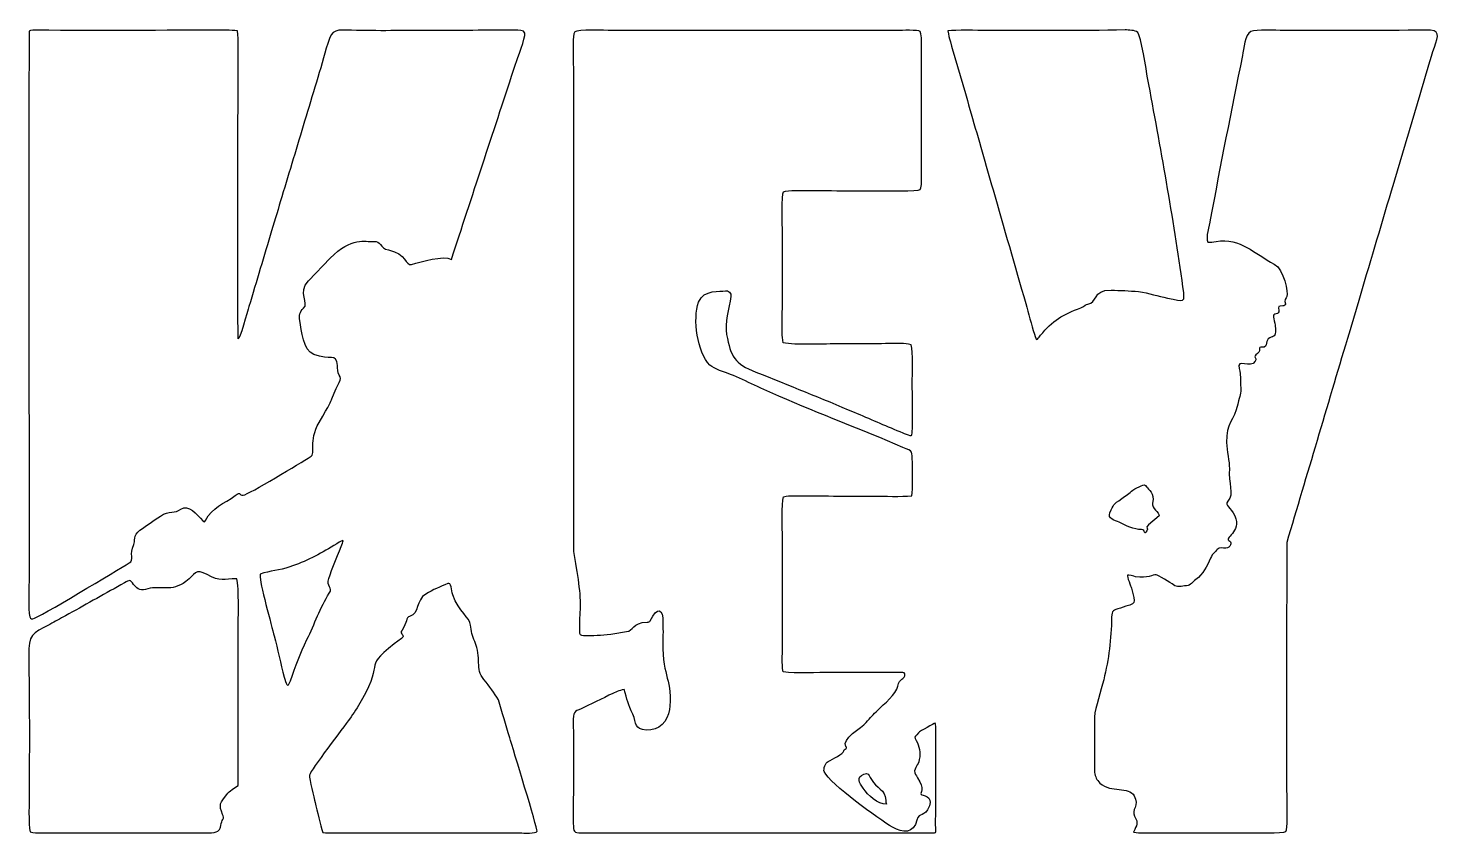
# Model space of a CAD drawing. Header units: centimetres. Extents: x -4.92 to -1.62, y 5.11 to 7.23.
# Drawn here: x -3.126 to -1.62, y 5.133 to 5.992 of the extents above; entities that cross this region are included whole.
import ezdxf

# ---------------------------------------------------------------- set-up
doc = ezdxf.new("R2010")
doc.units = ezdxf.units.CM
doc.header["$MEASUREMENT"] = 0
doc.layers.add('layer 1', color=7, linetype='Continuous')

msp = doc.modelspace()

# ---------------------------------------------------------------- linework, layer by layer
at = {"layer": 'layer 1', "color": 250}
for points, knots in [([(-2.67465, 5.74612), (-2.6833, 5.75067), (-2.70599, 5.74346), (-2.71707, 5.74073), (-2.71707, 5.74073), (-2.72344, 5.73916), (-2.72273, 5.75237), (-2.74149, 5.75611), (-2.74149, 5.75611), (-2.75173, 5.75815), (-2.74914, 5.76622), (-2.7577, 5.76528), (-2.7577, 5.76528), (-2.76644, 5.76432), (-2.78061, 5.77073), (-2.80401, 5.74739), (-2.80401, 5.74739), (-2.80401, 5.74739), (-2.82692, 5.72332), (-2.82692, 5.72332), (-2.82692, 5.72332), (-2.83911, 5.71082), (-2.82563, 5.699), (-2.83218, 5.69392), (-2.83218, 5.69392), (-2.83664, 5.69046), (-2.83705, 5.68591), (-2.83612, 5.6809), (-2.83612, 5.6809), (-2.83414, 5.67022), (-2.83286, 5.64918), (-2.82124, 5.64467), (-2.82124, 5.64467), (-2.80333, 5.63773), (-2.79752, 5.64705), (-2.79609, 5.63302), (-2.79609, 5.63302), (-2.79579, 5.63016), (-2.79629, 5.62532), (-2.79438, 5.6228), (-2.79438, 5.6228), (-2.7903, 5.61745), (-2.79566, 5.61567), (-2.80206, 5.5976), (-2.80206, 5.5976), (-2.80341, 5.59378), (-2.80369, 5.59244), (-2.81557, 5.57228), (-2.81557, 5.57228), (-2.82774, 5.55162), (-2.81795, 5.53978), (-2.82511, 5.53549), (-2.82511, 5.53549), (-2.83486, 5.52973), (-2.89065, 5.49528), (-2.89659, 5.4947), (-2.89659, 5.4947), (-2.90161, 5.49422), (-2.8981, 5.49959), (-2.90493, 5.49454), (-2.90493, 5.49454), (-2.91728, 5.48542), (-2.92939, 5.48167), (-2.93673, 5.46782), (-2.93673, 5.46782), (-2.93773, 5.46575), (-2.93807, 5.46598), (-2.93964, 5.46752), (-2.93964, 5.46752), (-2.94631, 5.47455), (-2.95486, 5.4856), (-2.96289, 5.47969), (-2.96289, 5.47969), (-2.9696, 5.47477), (-2.97519, 5.47901), (-2.98486, 5.47247), (-2.98486, 5.47247), (-2.99214, 5.46756), (-2.99935, 5.46252), (-3.00655, 5.45749), (-3.00655, 5.45749), (-3.0142, 5.45216), (-3.01156, 5.44528), (-3.01307, 5.44222), (-3.01307, 5.44222), (-3.01848, 5.43122), (-3.01216, 5.42596), (-3.01813, 5.42244), (-3.01813, 5.42244), (-3.02989, 5.4155), (-3.11589, 5.36338), (-3.12065, 5.36279), (-3.12065, 5.36279), (-3.12529, 5.36221), (-3.12479, 5.37033), (-3.12491, 5.37321), (-3.12491, 5.37321), (-3.12541, 5.38555), (-3.1247, 5.40007), (-3.1247, 5.41278), (-3.1247, 5.41278), (-3.1247, 5.46433), (-3.12547, 5.98718), (-3.12454, 5.98929), (-3.12454, 5.98929), (-3.12372, 5.99118), (-3.11824, 5.9903), (-3.11647, 5.9903), (-3.11647, 5.9903), (-3.0491, 5.99019), (-2.98177, 5.99029), (-2.91441, 5.99032), (-2.91441, 5.99032), (-2.91019, 5.99032), (-2.90665, 5.9901), (-2.90246, 5.98966), (-2.90246, 5.98966), (-2.90122, 5.98087), (-2.90197, 5.96211), (-2.90197, 5.9523), (-2.90197, 5.9523), (-2.90197, 5.92489), (-2.90287, 5.66403), (-2.90173, 5.66139), (-2.90173, 5.66139), (-2.90076, 5.65915), (-2.89179, 5.69122), (-2.89041, 5.69578), (-2.89041, 5.69578), (-2.88229, 5.72273), (-2.87432, 5.74972), (-2.86621, 5.77668), (-2.86621, 5.77668), (-2.86257, 5.78877), (-2.85894, 5.80085), (-2.8553, 5.81293), (-2.8553, 5.81293), (-2.84722, 5.83978), (-2.83913, 5.86663), (-2.83105, 5.89349), (-2.83105, 5.89349), (-2.82274, 5.92111), (-2.81427, 5.94863), (-2.80646, 5.9764), (-2.80646, 5.9764), (-2.80193, 5.9925), (-2.79662, 5.99071), (-2.78109, 5.99029), (-2.78109, 5.99029), (-2.75368, 5.98954), (-2.72469, 5.99015), (-2.69711, 5.99015), (-2.69711, 5.99015), (-2.66691, 5.99015), (-2.63673, 5.99038), (-2.60655, 5.99044), (-2.60655, 5.99044), (-2.6038, 5.99045), (-2.59685, 5.99089), (-2.59635, 5.98719), (-2.59635, 5.98719), (-2.59568, 5.98218), (-2.60413, 5.96048), (-2.60621, 5.95415), (-2.60621, 5.95415), (-2.62839, 5.88681), (-2.65052, 5.81946), (-2.67267, 5.75212), (-2.67267, 5.75212), (-2.67267, 5.75212), (-2.67465, 5.74612), (-2.67465, 5.74612)], [0, 0, 0, 0, 0.0227273, 0.0227273, 0.0227273, 0.0227273, 0.0454545, 0.0454545, 0.0454545, 0.0454545, 0.0681818, 0.0681818, 0.0681818, 0.0681818, 0.0909091, 0.0909091, 0.0909091, 0.0909091, 0.1136364, 0.1136364, 0.1136364, 0.1136364, 0.1363636, 0.1363636, 0.1363636, 0.1363636, 0.1590909, 0.1590909, 0.1590909, 0.1590909, 0.1818182, 0.1818182, 0.1818182, 0.1818182, 0.2045455, 0.2045455, 0.2045455, 0.2045455, 0.2272727, 0.2272727, 0.2272727, 0.2272727, 0.25, 0.25, 0.25, 0.25, 0.2727273, 0.2727273, 0.2727273, 0.2727273, 0.2954545, 0.2954545, 0.2954545, 0.2954545, 0.3181818, 0.3181818, 0.3181818, 0.3181818, 0.3409091, 0.3409091, 0.3409091, 0.3409091, 0.3636364, 0.3636364, 0.3636364, 0.3636364, 0.3863636, 0.3863636, 0.3863636, 0.3863636, 0.4090909, 0.4090909, 0.4090909, 0.4090909, 0.4318182, 0.4318182, 0.4318182, 0.4318182, 0.4545455, 0.4545455, 0.4545455, 0.4545455, 0.4772727, 0.4772727, 0.4772727, 0.4772727, 0.5, 0.5, 0.5, 0.5, 0.5227273, 0.5227273, 0.5227273, 0.5227273, 0.5454545, 0.5454545, 0.5454545, 0.5454545, 0.5681818, 0.5681818, 0.5681818, 0.5681818, 0.5909091, 0.5909091, 0.5909091, 0.5909091, 0.6136364, 0.6136364, 0.6136364, 0.6136364, 0.6363636, 0.6363636, 0.6363636, 0.6363636, 0.6590909, 0.6590909, 0.6590909, 0.6590909, 0.6818182, 0.6818182, 0.6818182, 0.6818182, 0.7045455, 0.7045455, 0.7045455, 0.7045455, 0.7272727, 0.7272727, 0.7272727, 0.7272727, 0.75, 0.75, 0.75, 0.75, 0.7727273, 0.7727273, 0.7727273, 0.7727273, 0.7954545, 0.7954545, 0.7954545, 0.7954545, 0.8181818, 0.8181818, 0.8181818, 0.8181818, 0.8409091, 0.8409091, 0.8409091, 0.8409091, 0.8636364, 0.8636364, 0.8636364, 0.8636364, 0.8863636, 0.8863636, 0.8863636, 0.8863636, 0.9090909, 0.9090909, 0.9090909, 0.9090909, 0.9318182, 0.9318182, 0.9318182, 0.9318182, 0.9545455, 0.9545455, 0.9545455, 0.9545455, 1, 1, 1, 1]), ([(-2.35007, 5.62599), (-2.37297, 5.63496), (-2.37682, 5.64246), (-2.38123, 5.66588), (-2.38123, 5.66588), (-2.38353, 5.67831), (-2.37896, 5.69379), (-2.37663, 5.70641), (-2.37663, 5.70641), (-2.37603, 5.70967), (-2.37925, 5.7133), (-2.38247, 5.71264), (-2.38247, 5.71264), (-2.38812, 5.71147), (-2.40542, 5.7146), (-2.41105, 5.70054), (-2.41105, 5.70054), (-2.41751, 5.68255), (-2.41275, 5.64722), (-2.39895, 5.6333), (-2.39895, 5.6333), (-2.39471, 5.62902), (-2.38332, 5.62604), (-2.37722, 5.62352), (-2.37722, 5.62352), (-2.36011, 5.61645), (-2.34271, 5.60759), (-2.32541, 5.60013), (-2.32541, 5.60013), (-2.28162, 5.5813), (-2.23708, 5.56437), (-2.19325, 5.54573), (-2.19325, 5.54573), (-2.18239, 5.54112), (-2.18348, 5.54194), (-2.18321, 5.52966), (-2.18321, 5.52966), (-2.18303, 5.52181), (-2.18241, 5.5011), (-2.18387, 5.49419), (-2.18387, 5.49419), (-2.19526, 5.493), (-2.21319, 5.49365), (-2.22521, 5.49365), (-2.22521, 5.49365), (-2.25329, 5.49366), (-2.28132, 5.49398), (-2.30937, 5.49411), (-2.30937, 5.49411), (-2.31385, 5.49413), (-2.31639, 5.494), (-2.32073, 5.49288), (-2.32073, 5.49288), (-2.32269, 5.48581), (-2.32172, 5.45868), (-2.32172, 5.44949), (-2.32172, 5.44949), (-2.32172, 5.40656), (-2.32136, 5.36332), (-2.32184, 5.32043), (-2.32184, 5.32043), (-2.3219, 5.31527), (-2.32192, 5.31157), (-2.32104, 5.30644), (-2.32104, 5.30644), (-2.30698, 5.30441), (-2.2846, 5.30575), (-2.26949, 5.30575), (-2.26949, 5.30575), (-2.24467, 5.30575), (-2.21973, 5.30594), (-2.19493, 5.30579), (-2.19493, 5.30579), (-2.19232, 5.30578), (-2.19093, 5.30549), (-2.19139, 5.3022), (-2.19139, 5.3022), (-2.19198, 5.29789), (-2.1967, 5.3002), (-2.1987, 5.29122), (-2.1987, 5.29122), (-2.20061, 5.28266), (-2.21349, 5.27185), (-2.22002, 5.2657), (-2.22002, 5.2657), (-2.22554, 5.2605), (-2.22776, 5.25774), (-2.23259, 5.25228), (-2.23259, 5.25228), (-2.23719, 5.24708), (-2.25932, 5.23459), (-2.25416, 5.22688), (-2.25416, 5.22688), (-2.25359, 5.22602), (-2.25352, 5.22632), (-2.2533, 5.22528), (-2.2533, 5.22528), (-2.25357, 5.22412), (-2.25656, 5.22422), (-2.2564, 5.22204), (-2.2564, 5.22204), (-2.25618, 5.21908), (-2.26849, 5.21339), (-2.273, 5.21092), (-2.273, 5.21092), (-2.27571, 5.20944), (-2.27836, 5.20296), (-2.2772, 5.20011), (-2.2772, 5.20011), (-2.27073, 5.18662), (-2.21896, 5.14926), (-2.20425, 5.14073), (-2.20425, 5.14073), (-2.19334, 5.1344), (-2.18185, 5.1339), (-2.17838, 5.14816), (-2.17838, 5.14816), (-2.17606, 5.15768), (-2.17031, 5.15037), (-2.16501, 5.1635), (-2.16501, 5.1635), (-2.16075, 5.17403), (-2.17319, 5.17491), (-2.17387, 5.17575), (-2.17387, 5.17575), (-2.1755, 5.17779), (-2.16925, 5.18112), (-2.17769, 5.19358), (-2.17769, 5.19358), (-2.17951, 5.19625), (-2.18096, 5.19763), (-2.18094, 5.2009), (-2.18094, 5.2009), (-2.17952, 5.20628), (-2.17624, 5.20709), (-2.17541, 5.21586), (-2.17541, 5.21586), (-2.17479, 5.22242), (-2.17666, 5.22982), (-2.18028, 5.23532), (-2.18028, 5.23532), (-2.1817, 5.23748), (-2.17909, 5.2377), (-2.17653, 5.24144), (-2.17653, 5.24144), (-2.17538, 5.24312), (-2.1596, 5.25176), (-2.15907, 5.25161), (-2.15907, 5.25161), (-2.15769, 5.25122), (-2.15824, 5.22801), (-2.15823, 5.22586), (-2.15823, 5.22586), (-2.1582, 5.19848), (-2.15821, 5.1707), (-2.15843, 5.14333), (-2.15843, 5.14333), (-2.15852, 5.13273), (-2.15631, 5.13505), (-2.16681, 5.13487), (-2.16681, 5.13487), (-2.19374, 5.13443), (-2.22164, 5.13492), (-2.2487, 5.13492), (-2.2487, 5.13492), (-2.34438, 5.13492), (-2.44007, 5.13466), (-2.53574, 5.13466), (-2.53574, 5.13466), (-2.54437, 5.13466), (-2.54431, 5.13613), (-2.54468, 5.14467), (-2.54468, 5.14467), (-2.54526, 5.15782), (-2.54445, 5.17366), (-2.54446, 5.18725), (-2.54446, 5.18725), (-2.54447, 5.21019), (-2.54454, 5.23313), (-2.54468, 5.25607), (-2.54468, 5.25607), (-2.54473, 5.26513), (-2.54225, 5.26424), (-2.53342, 5.26831), (-2.53342, 5.26831), (-2.52188, 5.27364), (-2.50941, 5.28048), (-2.49803, 5.2853), (-2.49803, 5.2853), (-2.49543, 5.2864), (-2.49315, 5.28707), (-2.49043, 5.28775), (-2.49043, 5.28775), (-2.48745, 5.27661), (-2.48587, 5.27177), (-2.48128, 5.26117), (-2.48128, 5.26117), (-2.47686, 5.25095), (-2.47985, 5.24542), (-2.46682, 5.2442), (-2.46682, 5.2442), (-2.45339, 5.24365), (-2.44379, 5.25349), (-2.44224, 5.26636), (-2.44224, 5.26636), (-2.44224, 5.26636), (-2.44182, 5.26984), (-2.44182, 5.26984), (-2.44182, 5.26984), (-2.43952, 5.3025), (-2.45099, 5.30064), (-2.44911, 5.34564), (-2.44911, 5.34564), (-2.44893, 5.34997), (-2.44915, 5.35432), (-2.44909, 5.35867), (-2.44909, 5.35867), (-2.44886, 5.37483), (-2.45535, 5.37615), (-2.46258, 5.3609), (-2.46258, 5.3609), (-2.46325, 5.3595), (-2.46463, 5.35936), (-2.46601, 5.35943), (-2.46601, 5.35943), (-2.48221, 5.35882), (-2.48023, 5.35006), (-2.48811, 5.34924), (-2.48811, 5.34924), (-2.49357, 5.34868), (-2.4988, 5.34734), (-2.50473, 5.34671), (-2.50473, 5.34671), (-2.51471, 5.34565), (-2.52364, 5.3448), (-2.53373, 5.34507), (-2.53373, 5.34507), (-2.53683, 5.34519), (-2.53832, 5.34626), (-2.53822, 5.34963), (-2.53822, 5.34963), (-2.53797, 5.35734), (-2.53801, 5.36505), (-2.5375, 5.37276), (-2.5375, 5.37276), (-2.53648, 5.38853), (-2.54045, 5.41134), (-2.54445, 5.43486), (-2.54445, 5.43486), (-2.54445, 5.61585), (-2.54401, 5.79684), (-2.54474, 5.97782), (-2.54474, 5.97782), (-2.54475, 5.97987), (-2.54448, 5.98731), (-2.54304, 5.98875), (-2.54304, 5.98875), (-2.54049, 5.99129), (-2.50988, 5.99015), (-2.50442, 5.99015), (-2.50442, 5.99015), (-2.40261, 5.99015), (-2.30065, 5.98975), (-2.19887, 5.99016), (-2.19887, 5.99016), (-2.19519, 5.99018), (-2.17687, 5.99104), (-2.17483, 5.98892), (-2.17483, 5.98892), (-2.17247, 5.98647), (-2.1736, 5.95353), (-2.1736, 5.94797), (-2.1736, 5.94797), (-2.1736, 5.9092), (-2.17358, 5.87051), (-2.17337, 5.83174), (-2.17337, 5.83174), (-2.17336, 5.82991), (-2.17358, 5.82172), (-2.1748, 5.82052), (-2.1748, 5.82052), (-2.17714, 5.81824), (-2.21239, 5.81932), (-2.21804, 5.81932), (-2.21804, 5.81932), (-2.24846, 5.81932), (-2.27881, 5.81933), (-2.30924, 5.81953), (-2.30924, 5.81953), (-2.31108, 5.81954), (-2.31933, 5.81935), (-2.32053, 5.81814), (-2.32053, 5.81814), (-2.32279, 5.81589), (-2.32172, 5.78092), (-2.32172, 5.77537), (-2.32172, 5.77537), (-2.32172, 5.7397), (-2.32175, 5.70409), (-2.32193, 5.66841), (-2.32193, 5.66841), (-2.32195, 5.66396), (-2.32186, 5.66135), (-2.32077, 5.65702), (-2.32077, 5.65702), (-2.30887, 5.65458), (-2.27548, 5.65606), (-2.26092, 5.65606), (-2.26092, 5.65606), (-2.23914, 5.65606), (-2.2174, 5.65627), (-2.19565, 5.65632), (-2.19565, 5.65632), (-2.19122, 5.65633), (-2.18867, 5.65622), (-2.18438, 5.65501), (-2.18438, 5.65501), (-2.18232, 5.6479), (-2.18333, 5.62301), (-2.18333, 5.61398), (-2.18333, 5.61398), (-2.18332, 5.60772), (-2.1827, 5.56075), (-2.18364, 5.55883), (-2.18364, 5.55883), (-2.18466, 5.55674), (-2.19495, 5.56186), (-2.19674, 5.56259), (-2.19674, 5.56259), (-2.213, 5.56919), (-2.22904, 5.57635), (-2.24522, 5.58315), (-2.24522, 5.58315), (-2.28005, 5.59775), (-2.31491, 5.6122), (-2.35007, 5.62599)], [0, 0, 0, 0, 0.0117647, 0.0117647, 0.0117647, 0.0117647, 0.0235294, 0.0235294, 0.0235294, 0.0235294, 0.0352941, 0.0352941, 0.0352941, 0.0352941, 0.0470588, 0.0470588, 0.0470588, 0.0470588, 0.0588235, 0.0588235, 0.0588235, 0.0588235, 0.0705882, 0.0705882, 0.0705882, 0.0705882, 0.0823529, 0.0823529, 0.0823529, 0.0823529, 0.0941176, 0.0941176, 0.0941176, 0.0941176, 0.1058824, 0.1058824, 0.1058824, 0.1058824, 0.1176471, 0.1176471, 0.1176471, 0.1176471, 0.1294118, 0.1294118, 0.1294118, 0.1294118, 0.1411765, 0.1411765, 0.1411765, 0.1411765, 0.1529412, 0.1529412, 0.1529412, 0.1529412, 0.1647059, 0.1647059, 0.1647059, 0.1647059, 0.1764706, 0.1764706, 0.1764706, 0.1764706, 0.1882353, 0.1882353, 0.1882353, 0.1882353, 0.2, 0.2, 0.2, 0.2, 0.2117647, 0.2117647, 0.2117647, 0.2117647, 0.2235294, 0.2235294, 0.2235294, 0.2235294, 0.2352941, 0.2352941, 0.2352941, 0.2352941, 0.2470588, 0.2470588, 0.2470588, 0.2470588, 0.2588235, 0.2588235, 0.2588235, 0.2588235, 0.2705882, 0.2705882, 0.2705882, 0.2705882, 0.2823529, 0.2823529, 0.2823529, 0.2823529, 0.2941176, 0.2941176, 0.2941176, 0.2941176, 0.3058824, 0.3058824, 0.3058824, 0.3058824, 0.3176471, 0.3176471, 0.3176471, 0.3176471, 0.3294118, 0.3294118, 0.3294118, 0.3294118, 0.3411765, 0.3411765, 0.3411765, 0.3411765, 0.3529412, 0.3529412, 0.3529412, 0.3529412, 0.3647059, 0.3647059, 0.3647059, 0.3647059, 0.3764706, 0.3764706, 0.3764706, 0.3764706, 0.3882353, 0.3882353, 0.3882353, 0.3882353, 0.4, 0.4, 0.4, 0.4, 0.4117647, 0.4117647, 0.4117647, 0.4117647, 0.4235294, 0.4235294, 0.4235294, 0.4235294, 0.4352941, 0.4352941, 0.4352941, 0.4352941, 0.4470588, 0.4470588, 0.4470588, 0.4470588, 0.4588235, 0.4588235, 0.4588235, 0.4588235, 0.4705882, 0.4705882, 0.4705882, 0.4705882, 0.4823529, 0.4823529, 0.4823529, 0.4823529, 0.4941176, 0.4941176, 0.4941176, 0.4941176, 0.5058824, 0.5058824, 0.5058824, 0.5058824, 0.5176471, 0.5176471, 0.5176471, 0.5176471, 0.5294118, 0.5294118, 0.5294118, 0.5294118, 0.5411765, 0.5411765, 0.5411765, 0.5411765, 0.5529412, 0.5529412, 0.5529412, 0.5529412, 0.5647059, 0.5647059, 0.5647059, 0.5647059, 0.5764706, 0.5764706, 0.5764706, 0.5764706, 0.5882353, 0.5882353, 0.5882353, 0.5882353, 0.6, 0.6, 0.6, 0.6, 0.6117647, 0.6117647, 0.6117647, 0.6117647, 0.6235294, 0.6235294, 0.6235294, 0.6235294, 0.6352941, 0.6352941, 0.6352941, 0.6352941, 0.6470588, 0.6470588, 0.6470588, 0.6470588, 0.6588235, 0.6588235, 0.6588235, 0.6588235, 0.6705882, 0.6705882, 0.6705882, 0.6705882, 0.6823529, 0.6823529, 0.6823529, 0.6823529, 0.6941176, 0.6941176, 0.6941176, 0.6941176, 0.7058824, 0.7058824, 0.7058824, 0.7058824, 0.7176471, 0.7176471, 0.7176471, 0.7176471, 0.7294118, 0.7294118, 0.7294118, 0.7294118, 0.7411765, 0.7411765, 0.7411765, 0.7411765, 0.7529412, 0.7529412, 0.7529412, 0.7529412, 0.7647059, 0.7647059, 0.7647059, 0.7647059, 0.7764706, 0.7764706, 0.7764706, 0.7764706, 0.7882353, 0.7882353, 0.7882353, 0.7882353, 0.8, 0.8, 0.8, 0.8, 0.8117647, 0.8117647, 0.8117647, 0.8117647, 0.8235294, 0.8235294, 0.8235294, 0.8235294, 0.8352941, 0.8352941, 0.8352941, 0.8352941, 0.8470588, 0.8470588, 0.8470588, 0.8470588, 0.8588235, 0.8588235, 0.8588235, 0.8588235, 0.8705882, 0.8705882, 0.8705882, 0.8705882, 0.8823529, 0.8823529, 0.8823529, 0.8823529, 0.8941176, 0.8941176, 0.8941176, 0.8941176, 0.9058824, 0.9058824, 0.9058824, 0.9058824, 0.9176471, 0.9176471, 0.9176471, 0.9176471, 0.9294118, 0.9294118, 0.9294118, 0.9294118, 0.9411765, 0.9411765, 0.9411765, 0.9411765, 0.9529412, 0.9529412, 0.9529412, 0.9529412, 0.9647059, 0.9647059, 0.9647059, 0.9647059, 0.9764706, 0.9764706, 0.9764706, 0.9764706, 1, 1, 1, 1]), ([(-2.09724, 5.82036), (-2.10499, 5.84731), (-2.11273, 5.87426), (-2.12047, 5.90121), (-2.12047, 5.90121), (-2.12785, 5.92689), (-2.1353, 5.95251), (-2.14273, 5.97817), (-2.14273, 5.97817), (-2.14392, 5.98224), (-2.14466, 5.9854), (-2.14529, 5.9896), (-2.14529, 5.9896), (-2.13738, 5.99096), (-2.11345, 5.99015), (-2.10393, 5.99015), (-2.10393, 5.99015), (-2.05472, 5.99015), (-2.00548, 5.98965), (-1.95629, 5.99067), (-1.95629, 5.99067), (-1.95315, 5.99073), (-1.94536, 5.9904), (-1.94302, 5.98813), (-1.94302, 5.98813), (-1.93965, 5.98485), (-1.93377, 5.94682), (-1.93242, 5.93952), (-1.93242, 5.93952), (-1.91885, 5.86587), (-1.90487, 5.79088), (-1.89478, 5.71672), (-1.89478, 5.71672), (-1.89224, 5.69803), (-1.89287, 5.70164), (-1.91116, 5.70489), (-1.91116, 5.70489), (-1.92189, 5.7068), (-1.93051, 5.71029), (-1.94226, 5.71171), (-1.94226, 5.71171), (-1.95175, 5.71285), (-1.96188, 5.71291), (-1.97145, 5.71325), (-1.97145, 5.71325), (-1.99169, 5.71401), (-1.98563, 5.69889), (-1.99615, 5.69851), (-1.99615, 5.69851), (-1.99872, 5.69863), (-1.99865, 5.69612), (-2.00377, 5.69441), (-2.00377, 5.69441), (-2.02222, 5.68797), (-2.03427, 5.68038), (-2.04658, 5.66515), (-2.04658, 5.66515), (-2.05099, 5.65969), (-2.05062, 5.65873), (-2.05318, 5.66644), (-2.05318, 5.66644), (-2.05646, 5.67634), (-2.05943, 5.68874), (-2.06239, 5.69907), (-2.06239, 5.69907), (-2.07401, 5.7395), (-2.08563, 5.77993), (-2.09724, 5.82036)], [0, 0, 0, 0, 0.0555556, 0.0555556, 0.0555556, 0.0555556, 0.1111111, 0.1111111, 0.1111111, 0.1111111, 0.1666667, 0.1666667, 0.1666667, 0.1666667, 0.2222222, 0.2222222, 0.2222222, 0.2222222, 0.2777778, 0.2777778, 0.2777778, 0.2777778, 0.3333333, 0.3333333, 0.3333333, 0.3333333, 0.3888889, 0.3888889, 0.3888889, 0.3888889, 0.4444444, 0.4444444, 0.4444444, 0.4444444, 0.5, 0.5, 0.5, 0.5, 0.5555556, 0.5555556, 0.5555556, 0.5555556, 0.6111111, 0.6111111, 0.6111111, 0.6111111, 0.6666667, 0.6666667, 0.6666667, 0.6666667, 0.7222222, 0.7222222, 0.7222222, 0.7222222, 0.7777778, 0.7777778, 0.7777778, 0.7777778, 0.8333333, 0.8333333, 0.8333333, 0.8333333, 0.8888889, 0.8888889, 0.8888889, 0.8888889, 1, 1, 1, 1]), ([(-1.78382, 5.44451), (-1.78382, 5.35119), (-1.78426, 5.25767), (-1.78381, 5.16439), (-1.78381, 5.16439), (-1.78379, 5.15988), (-1.78262, 5.13891), (-1.78517, 5.13627), (-1.78517, 5.13627), (-1.78752, 5.13385), (-1.82033, 5.13492), (-1.82579, 5.13492), (-1.82579, 5.13492), (-1.86286, 5.13493), (-1.89992, 5.1349), (-1.93699, 5.1347), (-1.93699, 5.1347), (-1.94093, 5.13468), (-1.94348, 5.13471), (-1.94733, 5.13555), (-1.94733, 5.13555), (-1.94434, 5.14349), (-1.94159, 5.14463), (-1.94641, 5.15255), (-1.94641, 5.15255), (-1.95025, 5.15884), (-1.94092, 5.16406), (-1.94673, 5.17418), (-1.94673, 5.17418), (-1.95292, 5.18496), (-1.971, 5.17677), (-1.98324, 5.18788), (-1.98324, 5.18788), (-1.98695, 5.19125), (-1.98809, 5.1945), (-1.98925, 5.19921), (-1.98925, 5.19921), (-1.98925, 5.19921), (-1.98925, 5.25818), (-1.98925, 5.25818), (-1.98925, 5.25818), (-1.98804, 5.26902), (-1.98203, 5.28634), (-1.97927, 5.29772), (-1.97927, 5.29772), (-1.97371, 5.3207), (-1.97135, 5.34097), (-1.97084, 5.36463), (-1.97084, 5.36463), (-1.97067, 5.3723), (-1.96916, 5.372), (-1.9615, 5.37444), (-1.9615, 5.37444), (-1.94381, 5.38009), (-1.94479, 5.37788), (-1.94981, 5.39553), (-1.94981, 5.39553), (-1.9503, 5.39723), (-1.95456, 5.40819), (-1.95385, 5.40937), (-1.95385, 5.40937), (-1.95334, 5.41022), (-1.94698, 5.40803), (-1.94534, 5.40777), (-1.94534, 5.40777), (-1.93269, 5.40576), (-1.92649, 5.41018), (-1.92344, 5.40988), (-1.92344, 5.40988), (-1.92166, 5.4097), (-1.90755, 5.40083), (-1.90489, 5.39924), (-1.90489, 5.39924), (-1.90161, 5.39598), (-1.89634, 5.39782), (-1.89095, 5.39809), (-1.89095, 5.39809), (-1.88655, 5.39831), (-1.88436, 5.40252), (-1.88113, 5.40485), (-1.88113, 5.40485), (-1.87332, 5.4105), (-1.8692, 5.41903), (-1.86549, 5.42747), (-1.86549, 5.42747), (-1.86296, 5.43321), (-1.85992, 5.43454), (-1.85826, 5.43682), (-1.85826, 5.43682), (-1.85616, 5.43971), (-1.85195, 5.43805), (-1.84919, 5.43823), (-1.84919, 5.43823), (-1.84348, 5.43862), (-1.84274, 5.44447), (-1.84484, 5.44553), (-1.84484, 5.44553), (-1.8526, 5.44947), (-1.83134, 5.45485), (-1.83962, 5.47285), (-1.83962, 5.47285), (-1.84356, 5.48139), (-1.85089, 5.48404), (-1.84697, 5.48822), (-1.84697, 5.48822), (-1.83947, 5.49623), (-1.84692, 5.50741), (-1.84532, 5.52318), (-1.84532, 5.52318), (-1.84506, 5.53037), (-1.84813, 5.54186), (-1.84829, 5.55095), (-1.84829, 5.55095), (-1.84864, 5.57213), (-1.84048, 5.5736), (-1.83633, 5.59176), (-1.83633, 5.59176), (-1.83381, 5.60279), (-1.8328, 5.59994), (-1.83338, 5.61273), (-1.83338, 5.61273), (-1.83374, 5.62076), (-1.83291, 5.6211), (-1.8349, 5.62966), (-1.8349, 5.62966), (-1.83774, 5.64183), (-1.82245, 5.62855), (-1.81768, 5.63755), (-1.81768, 5.63755), (-1.81541, 5.64181), (-1.82122, 5.6414), (-1.8154, 5.6458), (-1.8154, 5.6458), (-1.81046, 5.64953), (-1.81616, 5.6529), (-1.81011, 5.65245), (-1.81011, 5.65245), (-1.80366, 5.65198), (-1.80741, 5.66062), (-1.80224, 5.6626), (-1.80224, 5.6626), (-1.79753, 5.6644), (-1.79597, 5.6636), (-1.79611, 5.67121), (-1.79611, 5.67121), (-1.79611, 5.67121), (-1.79647, 5.67587), (-1.79647, 5.67587), (-1.79647, 5.67587), (-1.79734, 5.68218), (-1.80067, 5.68831), (-1.7953, 5.68807), (-1.7953, 5.68807), (-1.79365, 5.688), (-1.79225, 5.68942), (-1.79262, 5.69157), (-1.79262, 5.69157), (-1.79344, 5.69638), (-1.79344, 5.69646), (-1.78846, 5.69648), (-1.78846, 5.69648), (-1.78662, 5.69648), (-1.78496, 5.6975), (-1.78563, 5.69884), (-1.78563, 5.69884), (-1.78723, 5.70201), (-1.78495, 5.70469), (-1.78407, 5.70662), (-1.78407, 5.70662), (-1.78242, 5.71028), (-1.78696, 5.7354), (-1.79745, 5.74093), (-1.79745, 5.74093), (-1.81843, 5.7524), (-1.83348, 5.7691), (-1.8595, 5.76525), (-1.8595, 5.76525), (-1.86279, 5.76476), (-1.86503, 5.76433), (-1.86839, 5.76429), (-1.86839, 5.76429), (-1.87069, 5.7691), (-1.86675, 5.7825), (-1.86572, 5.7881), (-1.86572, 5.7881), (-1.8549, 5.84686), (-1.84319, 5.90486), (-1.83132, 5.96338), (-1.83132, 5.96338), (-1.82998, 5.96996), (-1.82869, 5.98612), (-1.82253, 5.98891), (-1.82253, 5.98891), (-1.81659, 5.99161), (-1.79563, 5.99015), (-1.78778, 5.99015), (-1.78778, 5.99015), (-1.73715, 5.99014), (-1.68649, 5.98974), (-1.63587, 5.99052), (-1.63587, 5.99052), (-1.61998, 5.99076), (-1.62239, 5.98529), (-1.62674, 5.97224), (-1.62674, 5.97224), (-1.63498, 5.94756), (-1.6423, 5.92064), (-1.64977, 5.89552), (-1.64977, 5.89552), (-1.65735, 5.87002), (-1.66493, 5.84451), (-1.67251, 5.81901), (-1.67251, 5.81901), (-1.68428, 5.77941), (-1.69605, 5.73981), (-1.70782, 5.70022), (-1.70782, 5.70022), (-1.71161, 5.68746), (-1.7154, 5.67471), (-1.71919, 5.66196), (-1.71919, 5.66196), (-1.74073, 5.58948), (-1.76228, 5.51699), (-1.78382, 5.44451)], [0, 0, 0, 0, 0.0175439, 0.0175439, 0.0175439, 0.0175439, 0.0350877, 0.0350877, 0.0350877, 0.0350877, 0.0526316, 0.0526316, 0.0526316, 0.0526316, 0.0701754, 0.0701754, 0.0701754, 0.0701754, 0.0877193, 0.0877193, 0.0877193, 0.0877193, 0.1052632, 0.1052632, 0.1052632, 0.1052632, 0.122807, 0.122807, 0.122807, 0.122807, 0.1403509, 0.1403509, 0.1403509, 0.1403509, 0.1578947, 0.1578947, 0.1578947, 0.1578947, 0.1754386, 0.1754386, 0.1754386, 0.1754386, 0.1929825, 0.1929825, 0.1929825, 0.1929825, 0.2105263, 0.2105263, 0.2105263, 0.2105263, 0.2280702, 0.2280702, 0.2280702, 0.2280702, 0.245614, 0.245614, 0.245614, 0.245614, 0.2631579, 0.2631579, 0.2631579, 0.2631579, 0.2807018, 0.2807018, 0.2807018, 0.2807018, 0.2982456, 0.2982456, 0.2982456, 0.2982456, 0.3157895, 0.3157895, 0.3157895, 0.3157895, 0.3333333, 0.3333333, 0.3333333, 0.3333333, 0.3508772, 0.3508772, 0.3508772, 0.3508772, 0.3684211, 0.3684211, 0.3684211, 0.3684211, 0.3859649, 0.3859649, 0.3859649, 0.3859649, 0.4035088, 0.4035088, 0.4035088, 0.4035088, 0.4210526, 0.4210526, 0.4210526, 0.4210526, 0.4385965, 0.4385965, 0.4385965, 0.4385965, 0.4561404, 0.4561404, 0.4561404, 0.4561404, 0.4736842, 0.4736842, 0.4736842, 0.4736842, 0.4912281, 0.4912281, 0.4912281, 0.4912281, 0.5087719, 0.5087719, 0.5087719, 0.5087719, 0.5263158, 0.5263158, 0.5263158, 0.5263158, 0.5438596, 0.5438596, 0.5438596, 0.5438596, 0.5614035, 0.5614035, 0.5614035, 0.5614035, 0.5789474, 0.5789474, 0.5789474, 0.5789474, 0.5964912, 0.5964912, 0.5964912, 0.5964912, 0.6140351, 0.6140351, 0.6140351, 0.6140351, 0.6315789, 0.6315789, 0.6315789, 0.6315789, 0.6491228, 0.6491228, 0.6491228, 0.6491228, 0.6666667, 0.6666667, 0.6666667, 0.6666667, 0.6842105, 0.6842105, 0.6842105, 0.6842105, 0.7017544, 0.7017544, 0.7017544, 0.7017544, 0.7192982, 0.7192982, 0.7192982, 0.7192982, 0.7368421, 0.7368421, 0.7368421, 0.7368421, 0.754386, 0.754386, 0.754386, 0.754386, 0.7719298, 0.7719298, 0.7719298, 0.7719298, 0.7894737, 0.7894737, 0.7894737, 0.7894737, 0.8070175, 0.8070175, 0.8070175, 0.8070175, 0.8245614, 0.8245614, 0.8245614, 0.8245614, 0.8421053, 0.8421053, 0.8421053, 0.8421053, 0.8596491, 0.8596491, 0.8596491, 0.8596491, 0.877193, 0.877193, 0.877193, 0.877193, 0.8947368, 0.8947368, 0.8947368, 0.8947368, 0.9122807, 0.9122807, 0.9122807, 0.9122807, 0.9298246, 0.9298246, 0.9298246, 0.9298246, 0.9473684, 0.9473684, 0.9473684, 0.9473684, 0.9649123, 0.9649123, 0.9649123, 0.9649123, 1, 1, 1, 1]), ([(-1.93168, 5.46327), (-1.93168, 5.46327), (-1.91997, 5.47286), (-1.91997, 5.47286), (-1.91997, 5.47286), (-1.92008, 5.47613), (-1.9285, 5.48114), (-1.9272, 5.4863), (-1.9272, 5.4863), (-1.92451, 5.49703), (-1.93213, 5.50101), (-1.9334, 5.50338), (-1.9334, 5.50338), (-1.93484, 5.50607), (-1.93674, 5.5063), (-1.93928, 5.50476), (-1.93928, 5.50476), (-1.94215, 5.50303), (-1.94546, 5.50214), (-1.94815, 5.50001), (-1.94815, 5.50001), (-1.95202, 5.49695), (-1.95586, 5.49382), (-1.95997, 5.4911), (-1.95997, 5.4911), (-1.96973, 5.48422), (-1.96836, 5.48517), (-1.97268, 5.47592), (-1.97268, 5.47592), (-1.97554, 5.4698), (-1.96693, 5.46764), (-1.96291, 5.46583), (-1.96291, 5.46583), (-1.95541, 5.46247), (-1.94727, 5.45797), (-1.93893, 5.45797), (-1.93893, 5.45797), (-1.93426, 5.45797), (-1.93727, 5.45095), (-1.9333, 5.45675), (-1.9333, 5.45675), (-1.93142, 5.4595), (-1.9351, 5.45974), (-1.93168, 5.46327)], [0, 0, 0, 0, 0.0833333, 0.0833333, 0.0833333, 0.0833333, 0.1666667, 0.1666667, 0.1666667, 0.1666667, 0.25, 0.25, 0.25, 0.25, 0.3333333, 0.3333333, 0.3333333, 0.3333333, 0.4166667, 0.4166667, 0.4166667, 0.4166667, 0.5, 0.5, 0.5, 0.5, 0.5833333, 0.5833333, 0.5833333, 0.5833333, 0.6666667, 0.6666667, 0.6666667, 0.6666667, 0.75, 0.75, 0.75, 0.75, 0.8333333, 0.8333333, 0.8333333, 0.8333333, 1, 1, 1, 1]), ([(-2.87829, 5.41064), (-2.86829, 5.41406), (-2.85785, 5.41455), (-2.84693, 5.41819), (-2.84693, 5.41819), (-2.8302, 5.42376), (-2.81505, 5.432), (-2.79994, 5.44094), (-2.79994, 5.44094), (-2.79014, 5.44678), (-2.78902, 5.44823), (-2.79071, 5.44354), (-2.79071, 5.44354), (-2.79364, 5.43539), (-2.8025, 5.41485), (-2.80533, 5.40596), (-2.80533, 5.40596), (-2.80822, 5.39684), (-2.80016, 5.39692), (-2.80475, 5.3903), (-2.80475, 5.3903), (-2.81454, 5.37484), (-2.82043, 5.35739), (-2.82853, 5.34082), (-2.82853, 5.34082), (-2.83602, 5.32551), (-2.84053, 5.31279), (-2.8462, 5.29691), (-2.8462, 5.29691), (-2.84957, 5.28749), (-2.85108, 5.2945), (-2.85283, 5.30079), (-2.85283, 5.30079), (-2.85674, 5.31489), (-2.85981, 5.3304), (-2.8635, 5.34486), (-2.8635, 5.34486), (-2.86591, 5.35432), (-2.87939, 5.40317), (-2.87854, 5.40901), (-2.87854, 5.40901), (-2.87854, 5.40901), (-2.87829, 5.41064), (-2.87829, 5.41064)], [0, 0, 0, 0, 0.0833333, 0.0833333, 0.0833333, 0.0833333, 0.1666667, 0.1666667, 0.1666667, 0.1666667, 0.25, 0.25, 0.25, 0.25, 0.3333333, 0.3333333, 0.3333333, 0.3333333, 0.4166667, 0.4166667, 0.4166667, 0.4166667, 0.5, 0.5, 0.5, 0.5, 0.5833333, 0.5833333, 0.5833333, 0.5833333, 0.6666667, 0.6666667, 0.6666667, 0.6666667, 0.75, 0.75, 0.75, 0.75, 0.8333333, 0.8333333, 0.8333333, 0.8333333, 1, 1, 1, 1]), ([(-2.90197, 5.18521), (-2.90637, 5.1825), (-2.91068, 5.17967), (-2.91414, 5.17551), (-2.91414, 5.17551), (-2.92117, 5.16682), (-2.92284, 5.16472), (-2.91843, 5.15448), (-2.91843, 5.15448), (-2.91616, 5.14921), (-2.91855, 5.15031), (-2.92007, 5.14455), (-2.92007, 5.14455), (-2.92154, 5.13894), (-2.92044, 5.13699), (-2.92765, 5.13516), (-2.92765, 5.13516), (-2.93167, 5.13413), (-2.96454, 5.13492), (-2.97167, 5.13492), (-2.97167, 5.13492), (-3.01857, 5.13492), (-3.06543, 5.13499), (-3.11233, 5.13471), (-3.11233, 5.13471), (-3.11681, 5.13469), (-3.11932, 5.13478), (-3.12367, 5.13595), (-3.12367, 5.13595), (-3.12567, 5.1425), (-3.12464, 5.17027), (-3.12462, 5.17901), (-3.12462, 5.17901), (-3.12447, 5.22729), (-3.1243, 5.27555), (-3.12517, 5.32383), (-3.12517, 5.32383), (-3.12559, 5.34648), (-3.12158, 5.34674), (-3.10278, 5.35698), (-3.10278, 5.35698), (-3.09718, 5.36004), (-3.09152, 5.36302), (-3.08594, 5.3661), (-3.08594, 5.3661), (-3.06625, 5.37714), (-3.04656, 5.38817), (-3.02687, 5.3992), (-3.02687, 5.3992), (-3.02687, 5.3992), (-3.02318, 5.40127), (-3.02318, 5.40127), (-3.02318, 5.40127), (-3.01733, 5.4046), (-3.01743, 5.40476), (-3.01333, 5.39965), (-3.01333, 5.39965), (-3.00861, 5.39375), (-3.00538, 5.39267), (-2.9982, 5.39501), (-2.9982, 5.39501), (-2.98445, 5.39862), (-2.97344, 5.39101), (-2.95764, 5.40262), (-2.95764, 5.40262), (-2.94741, 5.41013), (-2.94778, 5.41723), (-2.93506, 5.41007), (-2.93506, 5.41007), (-2.92102, 5.40217), (-2.91718, 5.40531), (-2.90338, 5.40563), (-2.90338, 5.40563), (-2.90065, 5.39788), (-2.90197, 5.35735), (-2.90197, 5.34565), (-2.90197, 5.34565), (-2.90197, 5.29217), (-2.90197, 5.23869), (-2.90197, 5.18521)], [0, 0, 0, 0, 0.047619, 0.047619, 0.047619, 0.047619, 0.0952381, 0.0952381, 0.0952381, 0.0952381, 0.1428571, 0.1428571, 0.1428571, 0.1428571, 0.1904762, 0.1904762, 0.1904762, 0.1904762, 0.2380952, 0.2380952, 0.2380952, 0.2380952, 0.2857143, 0.2857143, 0.2857143, 0.2857143, 0.3333333, 0.3333333, 0.3333333, 0.3333333, 0.3809524, 0.3809524, 0.3809524, 0.3809524, 0.4285714, 0.4285714, 0.4285714, 0.4285714, 0.4761905, 0.4761905, 0.4761905, 0.4761905, 0.5238095, 0.5238095, 0.5238095, 0.5238095, 0.5714286, 0.5714286, 0.5714286, 0.5714286, 0.6190476, 0.6190476, 0.6190476, 0.6190476, 0.6666667, 0.6666667, 0.6666667, 0.6666667, 0.7142857, 0.7142857, 0.7142857, 0.7142857, 0.7619048, 0.7619048, 0.7619048, 0.7619048, 0.8095238, 0.8095238, 0.8095238, 0.8095238, 0.8571429, 0.8571429, 0.8571429, 0.8571429, 0.9047619, 0.9047619, 0.9047619, 0.9047619, 1, 1, 1, 1]), ([(-2.62448, 5.27673), (-2.62048, 5.26322), (-2.61648, 5.24972), (-2.61248, 5.23621), (-2.61248, 5.23621), (-2.60931, 5.22554), (-2.5828, 5.13952), (-2.58334, 5.13659), (-2.58334, 5.13659), (-2.58392, 5.13348), (-2.59839, 5.13471), (-2.60115, 5.13471), (-2.60115, 5.13471), (-2.62578, 5.13473), (-2.65039, 5.13491), (-2.675, 5.13492), (-2.675, 5.13492), (-2.71704, 5.13492), (-2.75924, 5.13465), (-2.80126, 5.13483), (-2.80126, 5.13483), (-2.80468, 5.13485), (-2.8081, 5.13493), (-2.81152, 5.13501), (-2.81152, 5.13501), (-2.81451, 5.14345), (-2.81762, 5.15807), (-2.81985, 5.16712), (-2.81985, 5.16712), (-2.82112, 5.17228), (-2.82611, 5.19172), (-2.8259, 5.1963), (-2.8259, 5.1963), (-2.82489, 5.20159), (-2.78934, 5.24732), (-2.78319, 5.25607), (-2.78319, 5.25607), (-2.77873, 5.26241), (-2.77459, 5.26868), (-2.77067, 5.27537), (-2.77067, 5.27537), (-2.74333, 5.32265), (-2.77375, 5.30714), (-2.72788, 5.34211), (-2.72788, 5.34211), (-2.72276, 5.34602), (-2.73063, 5.34608), (-2.72721, 5.351), (-2.72721, 5.351), (-2.72166, 5.35898), (-2.72319, 5.36454), (-2.71921, 5.3655), (-2.71921, 5.3655), (-2.7086, 5.36807), (-2.71253, 5.38289), (-2.70195, 5.38938), (-2.70195, 5.38938), (-2.69451, 5.39394), (-2.68647, 5.39716), (-2.6785, 5.40055), (-2.6785, 5.40055), (-2.67452, 5.40224), (-2.67478, 5.39356), (-2.67305, 5.38851), (-2.67305, 5.38851), (-2.6668, 5.37023), (-2.65468, 5.36419), (-2.65412, 5.3562), (-2.65412, 5.3562), (-2.6537, 5.3502), (-2.65222, 5.34428), (-2.64976, 5.33879), (-2.64976, 5.33879), (-2.64192, 5.32134), (-2.64974, 5.30944), (-2.63986, 5.29806), (-2.63986, 5.29806), (-2.63374, 5.29101), (-2.62909, 5.2836), (-2.62448, 5.27673)], [0, 0, 0, 0, 0.047619, 0.047619, 0.047619, 0.047619, 0.0952381, 0.0952381, 0.0952381, 0.0952381, 0.1428571, 0.1428571, 0.1428571, 0.1428571, 0.1904762, 0.1904762, 0.1904762, 0.1904762, 0.2380952, 0.2380952, 0.2380952, 0.2380952, 0.2857143, 0.2857143, 0.2857143, 0.2857143, 0.3333333, 0.3333333, 0.3333333, 0.3333333, 0.3809524, 0.3809524, 0.3809524, 0.3809524, 0.4285714, 0.4285714, 0.4285714, 0.4285714, 0.4761905, 0.4761905, 0.4761905, 0.4761905, 0.5238095, 0.5238095, 0.5238095, 0.5238095, 0.5714286, 0.5714286, 0.5714286, 0.5714286, 0.6190476, 0.6190476, 0.6190476, 0.6190476, 0.6666667, 0.6666667, 0.6666667, 0.6666667, 0.7142857, 0.7142857, 0.7142857, 0.7142857, 0.7619048, 0.7619048, 0.7619048, 0.7619048, 0.8095238, 0.8095238, 0.8095238, 0.8095238, 0.8571429, 0.8571429, 0.8571429, 0.8571429, 0.9047619, 0.9047619, 0.9047619, 0.9047619, 1, 1, 1, 1]), ([(-2.22821, 5.19374), (-2.22982, 5.19691), (-2.23043, 5.19889), (-2.23513, 5.19736), (-2.23513, 5.19736), (-2.24309, 5.1938), (-2.23992, 5.18796), (-2.23567, 5.1823), (-2.23567, 5.1823), (-2.2303, 5.17512), (-2.22061, 5.16465), (-2.21081, 5.1655), (-2.21081, 5.1655), (-2.21128, 5.16785), (-2.21158, 5.16651), (-2.21165, 5.16972), (-2.21165, 5.16972), (-2.21187, 5.18067), (-2.22169, 5.18253), (-2.22689, 5.19147), (-2.22689, 5.19147), (-2.22689, 5.19147), (-2.22821, 5.19374), (-2.22821, 5.19374)], [0, 0, 0, 0, 0.1428571, 0.1428571, 0.1428571, 0.1428571, 0.2857143, 0.2857143, 0.2857143, 0.2857143, 0.4285714, 0.4285714, 0.4285714, 0.4285714, 0.5714286, 0.5714286, 0.5714286, 0.5714286, 0.7142857, 0.7142857, 0.7142857, 0.7142857, 1, 1, 1, 1])]:
    msp.add_open_spline(points, degree=3, knots=knots, dxfattribs=at)

doc.saveas('drawing.dxf')
